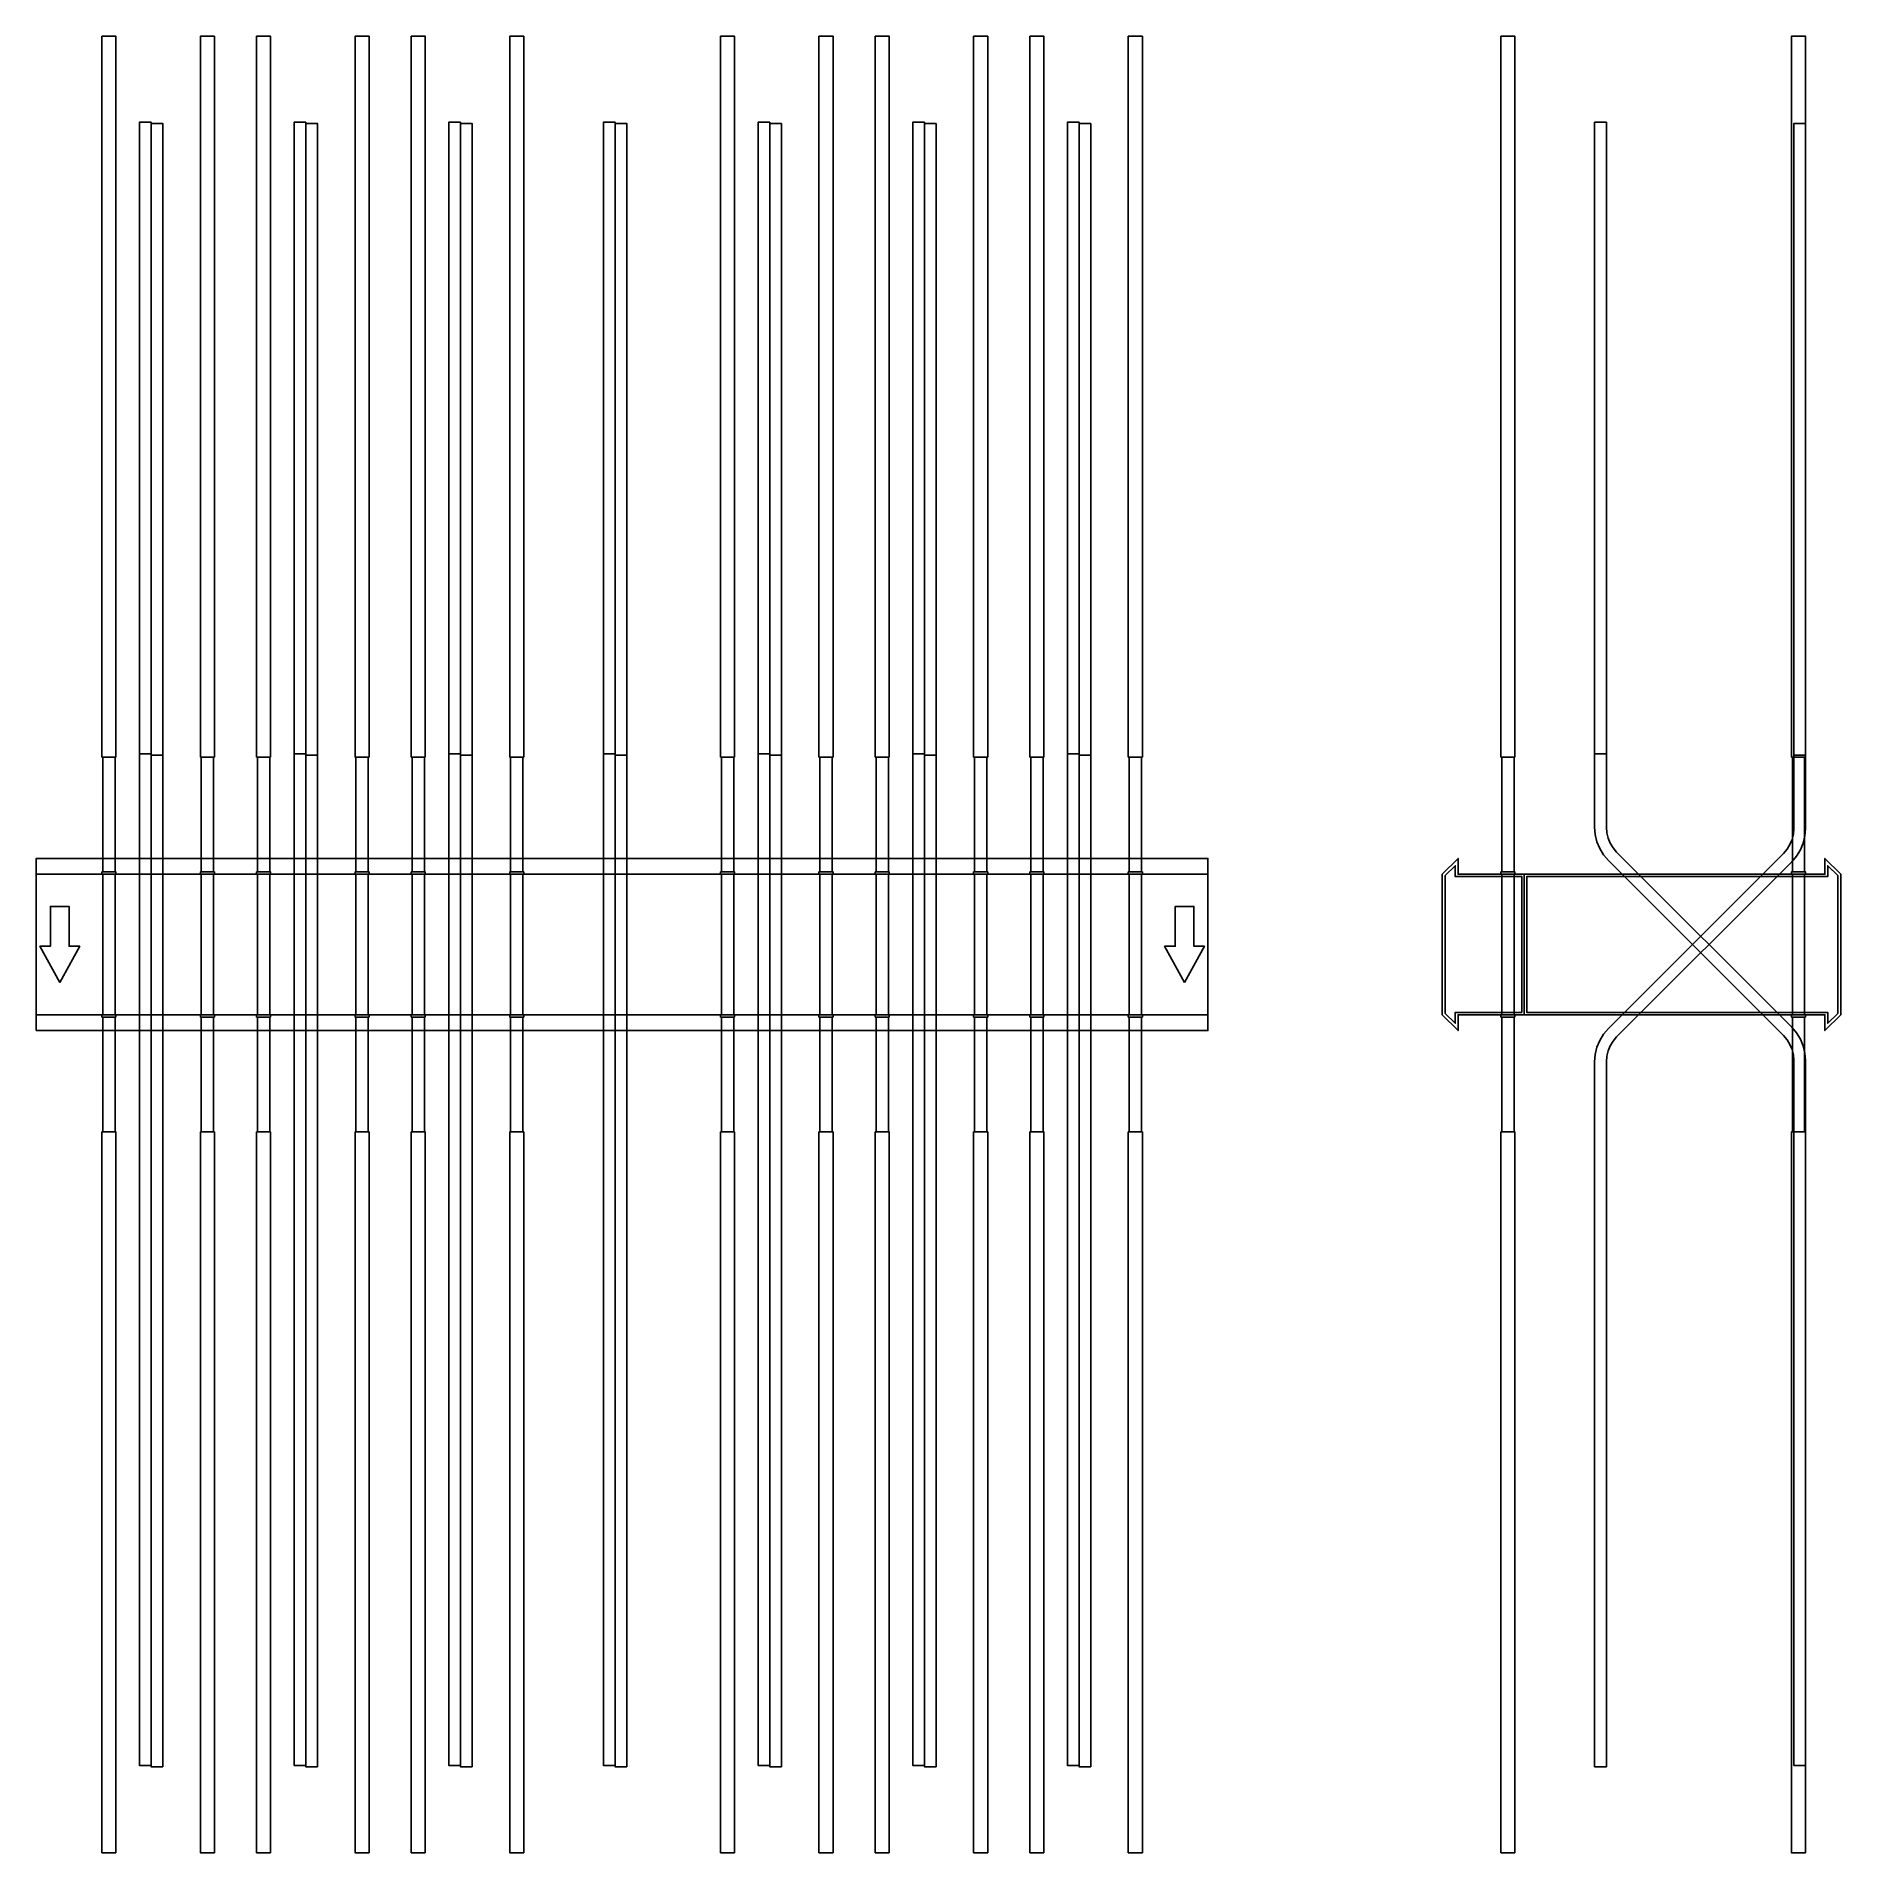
# Model space of a CAD drawing. Extents: x 0 to 1540, y -775 to 775.
import ezdxf

# ---------------------------------------------------------------- set-up
doc = ezdxf.new("R2010")
doc.units = 0
doc.layers.add('Halfen', color=7, linetype='CONTINUOUS')

msp = doc.modelspace()

# ---------------------------------------------------------------- linework, layer by layer
at = {"layer": 'Halfen', "color": 7}
for points in [[(68, 160), (68, 775), (56, 775), (56, 160)], [(152, 160), (152, 775), (140, 775), (140, 160)], [(200, 160), (200, 775), (188, 775), (188, 160)], [(284, 160), (284, 775), (272, 775), (272, 160)], [(332, 160), (332, 775), (320, 775), (320, 160)], [(416, 160), (416, 775), (404, 775), (404, 160)], [(596, 160), (596, 775), (584, 775), (584, 160)], [(680, 160), (680, 775), (668, 775), (668, 160)], [(728, 160), (728, 775), (716, 775), (716, 160)], [(812, 160), (812, 775), (800, 775), (800, 160)], [(860, 160), (860, 775), (848, 775), (848, 160)], [(944, 160), (944, 775), (932, 775), (932, 160)], [(1262, 160), (1262, 775), (1250, 775), (1250, 160)], [(1510, 160), (1510, 775), (1498, 775), (1498, 160)], [(98, 162.71), (98, 701.71), (88, 701.71), (88, 162.71)], [(108, 161.497), (108, 700.497), (98, 700.497), (98, 161.497)], [(230, 162.71), (230, 701.71), (220, 701.71), (220, 162.71)], [(240, 161.497), (240, 700.497), (230, 700.497), (230, 161.497)], [(362, 162.71), (362, 701.71), (352, 701.71), (352, 162.71)], [(372, 161.497), (372, 700.497), (362, 700.497), (362, 161.497)], [(494, 162.71), (494, 701.71), (484, 701.71), (484, 162.71)], [(504, 161.497), (504, 700.497), (494, 700.497), (494, 161.497)], [(626, 162.71), (626, 701.71), (616, 701.71), (616, 162.71)], [(636, 161.497), (636, 700.497), (626, 700.497), (626, 161.497)], [(758, 162.71), (758, 701.71), (748, 701.71), (748, 162.71)], [(768, 161.497), (768, 700.497), (758, 700.497), (758, 161.497)], [(890, 162.71), (890, 701.71), (880, 701.71), (880, 162.71)], [(900, 161.497), (900, 700.497), (890, 700.497), (890, 161.497)], [(1340, 162.71), (1340, 701.71), (1330, 701.71), (1330, 162.71)], [(1500, 161.497), (1500, 700.497), (1510, 700.497), (1510, 161.497)], [(67.25, 62), (67.25, 160), (56.75, 160), (56.75, 62)], [(98, -700.497), (98, 162.71), (88, 162.71), (88, -700.497)], [(108, -701.71), (108, 161.497), (98, 161.497), (98, -701.71)], [(151.25, 62), (151.25, 160), (140.75, 160), (140.75, 62)], [(199.25, 62), (199.25, 160), (188.75, 160), (188.75, 62)], [(230, -700.497), (230, 162.71), (220, 162.71), (220, -700.497)], [(240, -701.71), (240, 161.497), (230, 161.497), (230, -701.71)], [(283.25, 62), (283.25, 160), (272.75, 160), (272.75, 62)], [(331.25, 62), (331.25, 160), (320.75, 160), (320.75, 62)], [(362, -700.497), (362, 162.71), (352, 162.71), (352, -700.497)], [(372, -701.71), (372, 161.497), (362, 161.497), (362, -701.71)], [(415.25, 62), (415.25, 160), (404.75, 160), (404.75, 62)], [(494, -700.497), (494, 162.71), (484, 162.71), (484, -700.497)], [(504, -701.71), (504, 161.497), (494, 161.497), (494, -701.71)], [(595.25, 62), (595.25, 160), (584.75, 160), (584.75, 62)], [(626, -700.497), (626, 162.71), (616, 162.71), (616, -700.497)], [(636, -701.71), (636, 161.497), (626, 161.497), (626, -701.71)], [(679.25, 62), (679.25, 160), (668.75, 160), (668.75, 62)], [(727.25, 62), (727.25, 160), (716.75, 160), (716.75, 62)], [(758, -700.497), (758, 162.71), (748, 162.71), (748, -700.497)], [(768, -701.71), (768, 161.497), (758, 161.497), (758, -701.71)], [(811.25, 62), (811.25, 160), (800.75, 160), (800.75, 62)], [(859.25, 62), (859.25, 160), (848.75, 160), (848.75, 62)], [(890, -700.497), (890, 162.71), (880, 162.71), (880, -700.497)], [(900, -701.71), (900, 161.497), (890, 161.497), (890, -701.71)], [(943.25, 62), (943.25, 160), (932.75, 160), (932.75, 62)], [(1261.25, 62), (1261.25, 160), (1250.75, 160), (1250.75, 62)], [(1510, -700.497), (1510, -98.891), (1509.508, -92.633), (1508.042, -86.53), (1505.64, -80.731), (1502.361, -75.379), (1498.284, -70.607), (1348.787, 78.891), (1345.729, 82.471), (1343.27, 86.484), (1341.468, 90.834), (1340.369, 95.411), (1340, 100.104), (1340, 162.71), (1330, 162.71), (1330, 100.104), (1330.492, 93.847), (1331.958, 87.743), (1334.36, 81.944), (1337.639, 76.593), (1341.716, 71.82), (1491.213, -77.678), (1494.271, -81.257), (1496.73, -85.271), (1498.532, -89.62), (1499.631, -94.198), (1500, -98.891), (1500, -700.497)], [(1330, -701.71), (1330, -100.104), (1330.492, -93.847), (1331.958, -87.743), (1334.36, -81.944), (1337.639, -76.593), (1341.716, -71.82), (1491.213, 77.678), (1494.271, 81.257), (1496.73, 85.271), (1498.532, 89.62), (1499.631, 94.198), (1500, 98.891), (1500, 161.497), (1510, 161.497), (1510, 98.891), (1509.508, 92.634), (1508.042, 86.53), (1505.64, 80.731), (1502.361, 75.38), (1498.284, 70.607), (1348.787, -78.891), (1345.729, -82.47), (1343.27, -86.484), (1341.468, -90.833), (1340.369, -95.411), (1340, -100.104), (1340, -701.71)], [(1509.25, 62), (1509.25, 160), (1498.75, 160), (1498.75, 62)], [(0, -73.5), (1000, -73.5), (1000, 73.5), (0, 73.5)], [(68, 60), (68, 62), (56, 62), (56, 60)], [(152, 60), (152, 62), (140, 62), (140, 60)], [(200, 60), (200, 62), (188, 62), (188, 60)], [(284, 60), (284, 62), (272, 62), (272, 60)], [(332, 60), (332, 62), (320, 62), (320, 60)], [(416, 60), (416, 62), (404, 62), (404, 60)], [(596, 60), (596, 62), (584, 62), (584, 60)], [(680, 60), (680, 62), (668, 62), (668, 60)], [(728, 60), (728, 62), (716, 62), (716, 60)], [(812, 60), (812, 62), (800, 62), (800, 60)], [(860, 60), (860, 62), (848, 62), (848, 60)], [(944, 60), (944, 62), (932, 62), (932, 60)], [(1270, -60), (1270, 60), (1213.5, 60), (1213.5, 73.5), (1200, 60), (1200, -60), (1213.5, -73.5), (1213.5, -60)], [(1268, -58), (1268, 58), (1211, 58), (1211, 67.25), (1202.5, 58.75), (1202.5, -58.75), (1211, -67.25), (1211, -58)], [(1262, 60), (1262, 62), (1250, 62), (1250, 60)], [(1540, -60), (1540, 60), (1526.5, 73.5), (1526.5, 60), (1270, 60), (1270, -60), (1526.5, -60), (1526.5, -73.5)], [(1537.5, -58.75), (1537.5, 58.75), (1529, 67.25), (1529, 58), (1272, 58), (1272, -58), (1529, -58), (1529, -67.25)], [(1510, 60), (1510, 62), (1498, 62), (1498, 60)], [(0, -60), (1000, -60), (1000, 60), (0, 60)], [(67.25, -60), (67.25, 60), (56.75, 60), (56.75, -60)], [(151.25, -60), (151.25, 60), (140.75, 60), (140.75, -60)], [(199.25, -60), (199.25, 60), (188.75, 60), (188.75, -60)], [(283.25, -60), (283.25, 60), (272.75, 60), (272.75, -60)], [(331.25, -60), (331.25, 60), (320.75, 60), (320.75, -60)], [(415.25, -60), (415.25, 60), (404.75, 60), (404.75, -60)], [(595.25, -60), (595.25, 60), (584.75, 60), (584.75, -60)], [(679.25, -60), (679.25, 60), (668.75, 60), (668.75, -60)], [(727.25, -60), (727.25, 60), (716.75, 60), (716.75, -60)], [(811.25, -60), (811.25, 60), (800.75, 60), (800.75, -60)], [(859.25, -60), (859.25, 60), (848.75, 60), (848.75, -60)], [(943.25, -60), (943.25, 60), (932.75, 60), (932.75, -60)], [(1261.25, -60), (1261.25, 60), (1250.75, 60), (1250.75, -60)], [(1509.25, -60), (1509.25, 60), (1498.75, 60), (1498.75, -60)], [(20, -32.5), (37, -1.5), (28, -1.5), (28, 32.5), (12, 32.5), (12, -1.5), (3, -1.5)], [(980, -32.5), (997, -1.5), (988, -1.5), (988, 32.5), (972, 32.5), (972, -1.5), (963, -1.5)], [(68, -62), (68, -60), (56, -60), (56, -62)], [(67.25, -160), (67.25, -62), (56.75, -62), (56.75, -160)], [(152, -62), (152, -60), (140, -60), (140, -62)], [(151.25, -160), (151.25, -62), (140.75, -62), (140.75, -160)], [(200, -62), (200, -60), (188, -60), (188, -62)], [(199.25, -160), (199.25, -62), (188.75, -62), (188.75, -160)], [(284, -62), (284, -60), (272, -60), (272, -62)], [(283.25, -160), (283.25, -62), (272.75, -62), (272.75, -160)], [(332, -62), (332, -60), (320, -60), (320, -62)], [(331.25, -160), (331.25, -62), (320.75, -62), (320.75, -160)], [(416, -62), (416, -60), (404, -60), (404, -62)], [(415.25, -160), (415.25, -62), (404.75, -62), (404.75, -160)], [(596, -62), (596, -60), (584, -60), (584, -62)], [(595.25, -160), (595.25, -62), (584.75, -62), (584.75, -160)], [(680, -62), (680, -60), (668, -60), (668, -62)], [(679.25, -160), (679.25, -62), (668.75, -62), (668.75, -160)], [(728, -62), (728, -60), (716, -60), (716, -62)], [(727.25, -160), (727.25, -62), (716.75, -62), (716.75, -160)], [(812, -62), (812, -60), (800, -60), (800, -62)], [(811.25, -160), (811.25, -62), (800.75, -62), (800.75, -160)], [(860, -62), (860, -60), (848, -60), (848, -62)], [(859.25, -160), (859.25, -62), (848.75, -62), (848.75, -160)], [(944, -62), (944, -60), (932, -60), (932, -62)], [(943.25, -160), (943.25, -62), (932.75, -62), (932.75, -160)], [(1262, -62), (1262, -60), (1250, -60), (1250, -62)], [(1261.25, -160), (1261.25, -62), (1250.75, -62), (1250.75, -160)], [(1510, -62), (1510, -60), (1498, -60), (1498, -62)], [(1509.25, -160), (1509.25, -62), (1498.75, -62), (1498.75, -160)], [(68, -775), (68, -160), (56, -160), (56, -775)], [(152, -775), (152, -160), (140, -160), (140, -775)], [(200, -775), (200, -160), (188, -160), (188, -775)], [(284, -775), (284, -160), (272, -160), (272, -775)], [(332, -775), (332, -160), (320, -160), (320, -775)], [(416, -775), (416, -160), (404, -160), (404, -775)], [(596, -775), (596, -160), (584, -160), (584, -775)], [(680, -775), (680, -160), (668, -160), (668, -775)], [(728, -775), (728, -160), (716, -160), (716, -775)], [(812, -775), (812, -160), (800, -160), (800, -775)], [(860, -775), (860, -160), (848, -160), (848, -775)], [(944, -775), (944, -160), (932, -160), (932, -775)], [(1262, -775), (1262, -160), (1250, -160), (1250, -775)], [(1510, -775), (1510, -160), (1498, -160), (1498, -775)]]:
    msp.add_lwpolyline(points, close=True, dxfattribs=at)

doc.saveas('drawing.dxf')
